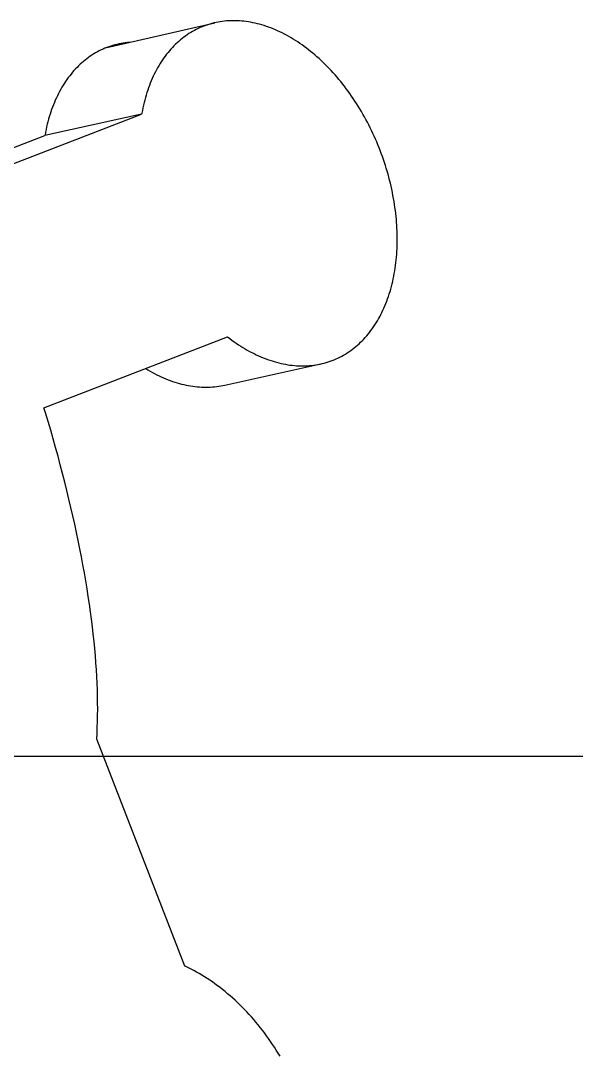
# Model space of a CAD drawing. Extents: x 10753 to 18704, y -5361 to 1140.
# Drawn here: x 11635.594 to 11636.32, y -3620.199 to -3618.846 of the extents above; entities that cross this region are included whole.
import ezdxf

# ---------------------------------------------------------------- set-up
doc = ezdxf.new("R2010")
doc.units = 0
doc.header["$LTSCALE"] = 30
doc.header["$MEASUREMENT"] = 0
doc.layers.add('bath', color=23, linetype='CONTINUOUS')

msp = doc.modelspace()

# ---------------------------------------------------------------- linework, layer by layer
at = {"layer": 'bath'}
for p, q in [((11635.70688, -3618.88072), (11635.8478, -3618.84846)), ((11635.82136, -3618.85839), (11635.81895, -3618.85972)), ((11635.82379, -3618.85712), (11635.82136, -3618.85839)), ((11635.82625, -3618.85591), (11635.82379, -3618.85712)), ((11635.82875, -3618.85478), (11635.82625, -3618.85591)), ((11635.83127, -3618.8537), (11635.82875, -3618.85478)), ((11635.83381, -3618.8527), (11635.83127, -3618.8537)), ((11635.83638, -3618.85176), (11635.83381, -3618.8527)), ((11635.83898, -3618.85088), (11635.83638, -3618.85176)), ((11635.8416, -3618.85008), (11635.83898, -3618.85088)), ((11635.84424, -3618.84934), (11635.8416, -3618.85008)), ((11635.8469, -3618.84867), (11635.84424, -3618.84934)), ((11635.84959, -3618.84807), (11635.8469, -3618.84867)), ((11635.8523, -3618.84753), (11635.84959, -3618.84807)), ((11635.85503, -3618.84706), (11635.8523, -3618.84753)), ((11635.85777, -3618.84667), (11635.85503, -3618.84706)), ((11635.86054, -3618.84634), (11635.85777, -3618.84667)), ((11635.86332, -3618.84607), (11635.86054, -3618.84634)), ((11635.86612, -3618.84588), (11635.86332, -3618.84607)), ((11635.86893, -3618.84576), (11635.86612, -3618.84588)), ((11635.87176, -3618.8457), (11635.86893, -3618.84576)), ((11635.8746, -3618.84571), (11635.87176, -3618.8457)), ((11635.87746, -3618.84579), (11635.8746, -3618.84571)), ((11635.88033, -3618.84594), (11635.87746, -3618.84579)), ((11635.88321, -3618.84616), (11635.88033, -3618.84594)), ((11635.8861, -3618.84645), (11635.88321, -3618.84616)), ((11635.889, -3618.84681), (11635.8861, -3618.84645)), ((11635.8919, -3618.84723), (11635.889, -3618.84681)), ((11635.89482, -3618.84772), (11635.8919, -3618.84723)), ((11635.89774, -3618.84828), (11635.89482, -3618.84772)), ((11635.90067, -3618.84891), (11635.89774, -3618.84828)), ((11635.90361, -3618.84961), (11635.90067, -3618.84891)), ((11635.90654, -3618.85037), (11635.90361, -3618.84961)), ((11635.90949, -3618.8512), (11635.90654, -3618.85037)), ((11635.91243, -3618.8521), (11635.90949, -3618.8512)), ((11635.91538, -3618.85306), (11635.91243, -3618.8521)), ((11635.91832, -3618.85409), (11635.91538, -3618.85306)), ((11635.92127, -3618.85519), (11635.91832, -3618.85409)), ((11635.92421, -3618.85635), (11635.92127, -3618.85519)), ((11635.92716, -3618.85758), (11635.92421, -3618.85635)), ((11635.9301, -3618.85887), (11635.92716, -3618.85758)), ((11635.93303, -3618.86023), (11635.9301, -3618.85887)), ((11635.80299, -3618.87084), (11635.80084, -3618.87267)), ((11635.80517, -3618.86906), (11635.80299, -3618.87084)), ((11635.80738, -3618.86735), (11635.80517, -3618.86906)), ((11635.80963, -3618.8657), (11635.80738, -3618.86735)), ((11635.81191, -3618.86411), (11635.80963, -3618.8657)), ((11635.81423, -3618.86258), (11635.81191, -3618.86411)), ((11635.81657, -3618.86112), (11635.81423, -3618.86258)), ((11635.81895, -3618.85972), (11635.81657, -3618.86112)), ((11635.93597, -3618.86165), (11635.93303, -3618.86023)), ((11635.93889, -3618.86314), (11635.93597, -3618.86165)), ((11635.94181, -3618.86469), (11635.93889, -3618.86314)), ((11635.94472, -3618.8663), (11635.94181, -3618.86469)), ((11635.94763, -3618.86798), (11635.94472, -3618.8663)), ((11635.95052, -3618.86971), (11635.94763, -3618.86798)), ((11635.95341, -3618.87151), (11635.95052, -3618.86971)), ((11635.95628, -3618.87337), (11635.95341, -3618.87151)), ((11635.697, -3618.88513), (11635.69457, -3618.88641)), ((11635.69946, -3618.88392), (11635.697, -3618.88513)), ((11635.70195, -3618.88277), (11635.69946, -3618.88392)), ((11635.70446, -3618.88169), (11635.70195, -3618.88277)), ((11635.70701, -3618.88067), (11635.70446, -3618.88169)), ((11635.70957, -3618.87972), (11635.70701, -3618.88067)), ((11635.71216, -3618.87884), (11635.70957, -3618.87972)), ((11635.71478, -3618.87803), (11635.71216, -3618.87884)), ((11635.71742, -3618.87728), (11635.71478, -3618.87803)), ((11635.72008, -3618.8766), (11635.71742, -3618.87728)), ((11635.72277, -3618.87599), (11635.72008, -3618.8766)), ((11635.72547, -3618.87544), (11635.72277, -3618.87599)), ((11635.72819, -3618.87497), (11635.72547, -3618.87544)), ((11635.73094, -3618.87456), (11635.72819, -3618.87497)), ((11635.7337, -3618.87422), (11635.73094, -3618.87456)), ((11635.73648, -3618.87395), (11635.7337, -3618.87422)), ((11635.78873, -3618.88494), (11635.78685, -3618.88719)), ((11635.79066, -3618.88275), (11635.78873, -3618.88494)), ((11635.79262, -3618.88062), (11635.79066, -3618.88275)), ((11635.79462, -3618.87854), (11635.79262, -3618.88062)), ((11635.79666, -3618.87653), (11635.79462, -3618.87854)), ((11635.79873, -3618.87457), (11635.79666, -3618.87653)), ((11635.80084, -3618.87267), (11635.79873, -3618.87457)), ((11635.95915, -3618.87529), (11635.95628, -3618.87337)), ((11635.96199, -3618.87727), (11635.95915, -3618.87529)), ((11635.96483, -3618.87931), (11635.96199, -3618.87727)), ((11635.96765, -3618.8814), (11635.96483, -3618.87931)), ((11635.97046, -3618.88356), (11635.96765, -3618.8814)), ((11635.97325, -3618.88577), (11635.97046, -3618.88356)), ((11635.97602, -3618.88804), (11635.97325, -3618.88577)), ((11635.67624, -3618.89893), (11635.67409, -3618.90078)), ((11635.67841, -3618.89715), (11635.67624, -3618.89893)), ((11635.68062, -3618.89543), (11635.67841, -3618.89715)), ((11635.68287, -3618.89376), (11635.68062, -3618.89543)), ((11635.68514, -3618.89217), (11635.68287, -3618.89376)), ((11635.68745, -3618.89063), (11635.68514, -3618.89217)), ((11635.68979, -3618.88916), (11635.68745, -3618.89063)), ((11635.69217, -3618.88775), (11635.68979, -3618.88916)), ((11635.69457, -3618.88641), (11635.69217, -3618.88775)), ((11635.77804, -3618.89925), (11635.7764, -3618.90182)), ((11635.77972, -3618.89673), (11635.77804, -3618.89925)), ((11635.78144, -3618.89426), (11635.77972, -3618.89673)), ((11635.7832, -3618.89185), (11635.78144, -3618.89426)), ((11635.785, -3618.88949), (11635.7832, -3618.89185)), ((11635.78685, -3618.88719), (11635.785, -3618.88949)), ((11635.97878, -3618.89036), (11635.97602, -3618.88804)), ((11635.98151, -3618.89274), (11635.97878, -3618.89036)), ((11635.98423, -3618.89517), (11635.98151, -3618.89274)), ((11635.98693, -3618.89766), (11635.98423, -3618.89517)), ((11635.98961, -3618.9002), (11635.98693, -3618.89766)), ((11635.66202, -3618.91309), (11635.66014, -3618.91535)), ((11635.66394, -3618.91089), (11635.66202, -3618.91309)), ((11635.66589, -3618.90875), (11635.66394, -3618.91089)), ((11635.66789, -3618.90667), (11635.66589, -3618.90875)), ((11635.66992, -3618.90465), (11635.66789, -3618.90667)), ((11635.67199, -3618.90268), (11635.66992, -3618.90465)), ((11635.67409, -3618.90078), (11635.67199, -3618.90268)), ((11635.77029, -3618.91262), (11635.76887, -3618.91544)), ((11635.77175, -3618.90984), (11635.77029, -3618.91262)), ((11635.77326, -3618.90712), (11635.77175, -3618.90984)), ((11635.77481, -3618.90445), (11635.77326, -3618.90712)), ((11635.7764, -3618.90182), (11635.77481, -3618.90445)), ((11635.99226, -3618.90279), (11635.98961, -3618.9002)), ((11635.99489, -3618.90543), (11635.99226, -3618.90279)), ((11635.9975, -3618.90812), (11635.99489, -3618.90543)), ((11636.00008, -3618.91087), (11635.9975, -3618.90812)), ((11636.00264, -3618.91366), (11636.00008, -3618.91087)), ((11635.65303, -3618.92492), (11635.65136, -3618.92745)), ((11635.65475, -3618.92244), (11635.65303, -3618.92492)), ((11635.6565, -3618.92002), (11635.65475, -3618.92244)), ((11635.6583, -3618.91766), (11635.6565, -3618.92002)), ((11635.66014, -3618.91535), (11635.6583, -3618.91766)), ((11635.76489, -3618.92419), (11635.76366, -3618.92719)), ((11635.76617, -3618.92123), (11635.76489, -3618.92419)), ((11635.7675, -3618.91831), (11635.76617, -3618.92123)), ((11635.76887, -3618.91544), (11635.7675, -3618.91831)), ((11636.00517, -3618.9165), (11636.00264, -3618.91366)), ((11636.00768, -3618.91938), (11636.00517, -3618.9165)), ((11636.01016, -3618.92232), (11636.00768, -3618.91938)), ((11636.01261, -3618.9253), (11636.01016, -3618.92232)), ((11636.01503, -3618.92832), (11636.01261, -3618.9253)), ((11635.64509, -3618.93807), (11635.64364, -3618.94085)), ((11635.64659, -3618.93534), (11635.64509, -3618.93807)), ((11635.64814, -3618.93266), (11635.64659, -3618.93534)), ((11635.64973, -3618.93002), (11635.64814, -3618.93266)), ((11635.65136, -3618.92745), (11635.64973, -3618.93002)), ((11635.7592, -3618.93965), (11635.7582, -3618.94287)), ((11635.76024, -3618.93647), (11635.7592, -3618.93965)), ((11635.76133, -3618.93334), (11635.76024, -3618.93647)), ((11635.76247, -3618.93024), (11635.76133, -3618.93334)), ((11635.76366, -3618.92719), (11635.76247, -3618.93024)), ((11636.01742, -3618.93139), (11636.01503, -3618.92832)), ((11636.01978, -3618.93449), (11636.01742, -3618.93139)), ((11636.02211, -3618.93764), (11636.01978, -3618.93449)), ((11636.02441, -3618.94084), (11636.02211, -3618.93764)), ((11635.63827, -3618.95244), (11635.63704, -3618.95546)), ((11635.63954, -3618.94948), (11635.63827, -3618.95244)), ((11635.64086, -3618.94655), (11635.63954, -3618.94948)), ((11635.64223, -3618.94368), (11635.64086, -3618.94655)), ((11635.64364, -3618.94085), (11635.64223, -3618.94368)), ((11635.75551, -3618.95275), (11635.75471, -3618.95611)), ((11635.75636, -3618.94941), (11635.75551, -3618.95275)), ((11635.75725, -3618.94612), (11635.75636, -3618.94941)), ((11635.7582, -3618.94287), (11635.75725, -3618.94612)), ((11636.02667, -3618.94407), (11636.02441, -3618.94084)), ((11636.02891, -3618.94734), (11636.02667, -3618.94407)), ((11636.03111, -3618.95064), (11636.02891, -3618.94734)), ((11636.03327, -3618.95399), (11636.03111, -3618.95064)), ((11635.63364, -3618.96475), (11635.63261, -3618.96794)), ((11635.63473, -3618.96161), (11635.63364, -3618.96475)), ((11635.63586, -3618.95851), (11635.63473, -3618.96161)), ((11635.63704, -3618.95546), (11635.63586, -3618.95851)), ((11635.75261, -3618.96642), (11635.75237, -3618.96774)), ((11635.75326, -3618.96295), (11635.75261, -3618.96642)), ((11635.75396, -3618.95951), (11635.75326, -3618.96295)), ((11635.75471, -3618.95611), (11635.75396, -3618.95951)), ((11636.0354, -3618.95737), (11636.03327, -3618.95399)), ((11636.03749, -3618.96078), (11636.0354, -3618.95737)), ((11636.03955, -3618.96423), (11636.03749, -3618.96078)), ((11636.04157, -3618.96771), (11636.03955, -3618.96423)), ((11635.51232, -3619.06041), (11635.75237, -3618.96774)), ((11635.75237, -3618.96774), (11635.62593, -3618.99558)), ((11635.62979, -3618.97772), (11635.62894, -3618.98105)), ((11635.63068, -3618.97442), (11635.62979, -3618.97772)), ((11635.63162, -3618.97116), (11635.63068, -3618.97442)), ((11635.63261, -3618.96794), (11635.63162, -3618.97116)), ((11636.04355, -3618.97122), (11636.04157, -3618.96771)), ((11636.04549, -3618.97477), (11636.04355, -3618.97122)), ((11636.04739, -3618.97834), (11636.04549, -3618.97477)), ((11636.04926, -3618.98194), (11636.04739, -3618.97834)), ((11635.62672, -3618.99127), (11635.62607, -3618.99475)), ((11635.62741, -3618.98783), (11635.62672, -3618.99127)), ((11635.62815, -3618.98443), (11635.62741, -3618.98783)), ((11635.62894, -3618.98105), (11635.62815, -3618.98443)), ((11636.05108, -3618.98557), (11636.04926, -3618.98194)), ((11636.05287, -3618.98922), (11636.05108, -3618.98557)), ((11636.05461, -3618.9929), (11636.05287, -3618.98922)), ((11636.05631, -3618.9966), (11636.05461, -3618.9929)), ((11635.5039, -3619.04269), (11635.62593, -3618.99558)), ((11635.62607, -3618.99475), (11635.62593, -3618.99558)), ((11636.05797, -3619.00033), (11636.05631, -3618.9966)), ((11636.05958, -3619.00407), (11636.05797, -3619.00033)), ((11636.06116, -3619.00784), (11636.05958, -3619.00407)), ((11636.06269, -3619.01163), (11636.06116, -3619.00784)), ((11636.06417, -3619.01543), (11636.06269, -3619.01163)), ((11636.06561, -3619.01925), (11636.06417, -3619.01543)), ((11636.067, -3619.02309), (11636.06561, -3619.01925)), ((11636.06835, -3619.02694), (11636.067, -3619.02309)), ((11636.06966, -3619.03081), (11636.06835, -3619.02694)), ((11636.07091, -3619.03469), (11636.06966, -3619.03081)), ((11636.07212, -3619.03857), (11636.07091, -3619.03469)), ((11636.07329, -3619.04247), (11636.07212, -3619.03857)), ((11636.0744, -3619.04638), (11636.07329, -3619.04247)), ((11636.07547, -3619.0503), (11636.0744, -3619.04638)), ((11636.07649, -3619.05422), (11636.07547, -3619.0503)), ((11636.07746, -3619.05814), (11636.07649, -3619.05422)), ((11636.07839, -3619.06208), (11636.07746, -3619.05814)), ((11636.07926, -3619.06601), (11636.07839, -3619.06208)), ((11636.08009, -3619.06994), (11636.07926, -3619.06601)), ((11636.08086, -3619.07388), (11636.08009, -3619.06994)), ((11636.08159, -3619.07781), (11636.08086, -3619.07388)), ((11636.08226, -3619.08175), (11636.08159, -3619.07781)), ((11636.08289, -3619.08568), (11636.08226, -3619.08175)), ((11636.08346, -3619.0896), (11636.08289, -3619.08568)), ((11636.08399, -3619.09352), (11636.08346, -3619.0896)), ((11636.08446, -3619.09743), (11636.08399, -3619.09352)), ((11636.08488, -3619.10134), (11636.08446, -3619.09743)), ((11636.08526, -3619.10523), (11636.08488, -3619.10134)), ((11636.08558, -3619.10912), (11636.08526, -3619.10523)), ((11636.08585, -3619.11299), (11636.08558, -3619.10912)), ((11636.08606, -3619.11685), (11636.08585, -3619.11299)), ((11636.08623, -3619.1207), (11636.08606, -3619.11685)), ((11636.08635, -3619.12453), (11636.08623, -3619.1207)), ((11636.08641, -3619.12835), (11636.08635, -3619.12453)), ((11636.08643, -3619.13214), (11636.08641, -3619.12835)), ((11636.08616, -3619.14342), (11636.0863, -3619.13968)), ((11636.0863, -3619.13968), (11636.08639, -3619.13592)), ((11636.08639, -3619.13592), (11636.08643, -3619.13214)), ((11636.08508, -3619.15815), (11636.08542, -3619.1545)), ((11636.08542, -3619.1545), (11636.08572, -3619.15083)), ((11636.08572, -3619.15083), (11636.08596, -3619.14714)), ((11636.08596, -3619.14714), (11636.08616, -3619.14342)), ((11636.08318, -3619.17245), (11636.08373, -3619.16891)), ((11636.08373, -3619.16891), (11636.08423, -3619.16535)), ((11636.08423, -3619.16535), (11636.08468, -3619.16176)), ((11636.08468, -3619.16176), (11636.08508, -3619.15815)), ((11636.08048, -3619.18625), (11636.08123, -3619.18285)), ((11636.08123, -3619.18285), (11636.08193, -3619.17942)), ((11636.08193, -3619.17942), (11636.08258, -3619.17595)), ((11636.08258, -3619.17595), (11636.08318, -3619.17245)), ((11636.07699, -3619.1995), (11636.07794, -3619.19624)), ((11636.07794, -3619.19624), (11636.07884, -3619.19295)), ((11636.07884, -3619.19295), (11636.07968, -3619.18962)), ((11636.07968, -3619.18962), (11636.08048, -3619.18625)), ((11636.07272, -3619.21212), (11636.07386, -3619.20903)), ((11636.07386, -3619.20903), (11636.07495, -3619.20589)), ((11636.07495, -3619.20589), (11636.076, -3619.20272)), ((11636.076, -3619.20272), (11636.07699, -3619.1995)), ((11636.06632, -3619.22692), (11636.06769, -3619.22406)), ((11636.06769, -3619.22406), (11636.06902, -3619.22114)), ((11636.06902, -3619.22114), (11636.0703, -3619.21818)), ((11636.0703, -3619.21818), (11636.07153, -3619.21517)), ((11636.07153, -3619.21517), (11636.07272, -3619.21212)), ((11636.05879, -3619.24054), (11636.06039, -3619.23792)), ((11636.06039, -3619.23792), (11636.06194, -3619.23525)), ((11636.06194, -3619.23525), (11636.06344, -3619.23252)), ((11636.06344, -3619.23252), (11636.0649, -3619.22975)), ((11636.0649, -3619.22975), (11636.06632, -3619.22692)), ((11636.05019, -3619.25287), (11636.05199, -3619.25052)), ((11636.05199, -3619.25052), (11636.05375, -3619.2481)), ((11636.05375, -3619.2481), (11636.05548, -3619.24564)), ((11636.05548, -3619.24564), (11636.05716, -3619.24312)), ((11636.05716, -3619.24312), (11636.05879, -3619.24054)), ((11635.62468, -3619.35148), (11635.86473, -3619.25881)), ((11635.86473, -3619.25881), (11635.86754, -3619.26096)), ((11635.86754, -3619.26096), (11635.87036, -3619.26306)), ((11635.87036, -3619.26306), (11635.8732, -3619.2651)), ((11636.03854, -3619.26584), (11636.04057, -3619.26382)), ((11636.04057, -3619.26382), (11636.04257, -3619.26175)), ((11636.04257, -3619.26175), (11636.04454, -3619.25961)), ((11636.04454, -3619.25961), (11636.04646, -3619.25742)), ((11636.04646, -3619.25742), (11636.04834, -3619.25518)), ((11636.04834, -3619.25518), (11636.05019, -3619.25287)), ((11635.8732, -3619.2651), (11635.87605, -3619.26708)), ((11635.87605, -3619.26708), (11635.87891, -3619.26899)), ((11635.87891, -3619.26899), (11635.88178, -3619.27085)), ((11635.88178, -3619.27085), (11635.88467, -3619.27265)), ((11635.88467, -3619.27265), (11635.88756, -3619.27439)), ((11635.88756, -3619.27439), (11635.89047, -3619.27606)), ((11635.89047, -3619.27606), (11635.89338, -3619.27768)), ((11635.89338, -3619.27768), (11635.8963, -3619.27922)), ((11636.02096, -3619.27978), (11636.02328, -3619.27826)), ((11636.02328, -3619.27826), (11636.02556, -3619.27667)), ((11636.02556, -3619.27667), (11636.02781, -3619.27502)), ((11636.02781, -3619.27502), (11636.03002, -3619.2733)), ((11636.03002, -3619.2733), (11636.03221, -3619.27153)), ((11636.03221, -3619.27153), (11636.03435, -3619.26969)), ((11636.03435, -3619.26969), (11636.03646, -3619.26779)), ((11636.03646, -3619.26779), (11636.03854, -3619.26584)), ((11635.8963, -3619.27922), (11635.89923, -3619.28071)), ((11635.89923, -3619.28071), (11635.90216, -3619.28213)), ((11635.90216, -3619.28213), (11635.90509, -3619.28349)), ((11635.90509, -3619.28349), (11635.90803, -3619.28478)), ((11635.90803, -3619.28478), (11635.91098, -3619.28601)), ((11635.91098, -3619.28601), (11635.91392, -3619.28717)), ((11635.91392, -3619.28717), (11635.91687, -3619.28827)), ((11635.91687, -3619.28827), (11635.91982, -3619.2893)), ((11635.91982, -3619.2893), (11635.92276, -3619.29027)), ((11635.92276, -3619.29027), (11635.92571, -3619.29116)), ((11635.92571, -3619.29116), (11635.92865, -3619.292)), ((11635.92865, -3619.292), (11635.93159, -3619.29276)), ((11635.9936, -3619.29229), (11635.99621, -3619.29148)), ((11635.99621, -3619.29148), (11635.99881, -3619.29061)), ((11635.99881, -3619.29061), (11636.00138, -3619.28967)), ((11636.00138, -3619.28967), (11636.00393, -3619.28866)), ((11636.00393, -3619.28866), (11636.00645, -3619.28759)), ((11636.00645, -3619.28759), (11636.00894, -3619.28645)), ((11636.00894, -3619.28645), (11636.0114, -3619.28525)), ((11636.0114, -3619.28525), (11636.01384, -3619.28398)), ((11636.01384, -3619.28398), (11636.01624, -3619.28264)), ((11636.01624, -3619.28264), (11636.01862, -3619.28124)), ((11636.01862, -3619.28124), (11636.02096, -3619.27978)), ((11635.75765, -3619.30014), (11635.76055, -3619.30189)), ((11635.76055, -3619.30189), (11635.76345, -3619.30358)), ((11635.76345, -3619.30358), (11635.76636, -3619.3052)), ((11635.76636, -3619.3052), (11635.76928, -3619.30677)), ((11635.86094, -3619.32174), (11635.98651, -3619.2941)), ((11635.93159, -3619.29276), (11635.93452, -3619.29345)), ((11635.93452, -3619.29345), (11635.93745, -3619.29408)), ((11635.93745, -3619.29408), (11635.94037, -3619.29464)), ((11635.94037, -3619.29464), (11635.94329, -3619.29514)), ((11635.94329, -3619.29514), (11635.9462, -3619.29556)), ((11635.9462, -3619.29556), (11635.9491, -3619.29592)), ((11635.9491, -3619.29592), (11635.95199, -3619.2962)), ((11635.95199, -3619.2962), (11635.95487, -3619.29642)), ((11635.95487, -3619.29642), (11635.95773, -3619.29657)), ((11635.95773, -3619.29657), (11635.96059, -3619.29665)), ((11635.96059, -3619.29665), (11635.96343, -3619.29667)), ((11635.96343, -3619.29667), (11635.96626, -3619.29661)), ((11635.96626, -3619.29661), (11635.96908, -3619.29648)), ((11635.96908, -3619.29648), (11635.97187, -3619.29629)), ((11635.97187, -3619.29629), (11635.97466, -3619.29603)), ((11635.97466, -3619.29603), (11635.97742, -3619.2957)), ((11635.97742, -3619.2957), (11635.98017, -3619.2953)), ((11635.98017, -3619.2953), (11635.98289, -3619.29483)), ((11635.98289, -3619.29483), (11635.9856, -3619.2943)), ((11635.9856, -3619.2943), (11635.98829, -3619.2937)), ((11635.98829, -3619.2937), (11635.99095, -3619.29302)), ((11635.99095, -3619.29302), (11635.9936, -3619.29229)), ((11635.76928, -3619.30677), (11635.7722, -3619.30826)), ((11635.7722, -3619.30826), (11635.77514, -3619.3097)), ((11635.77514, -3619.3097), (11635.77807, -3619.31107)), ((11635.77807, -3619.31107), (11635.78101, -3619.31238)), ((11635.78101, -3619.31238), (11635.78395, -3619.31362)), ((11635.78395, -3619.31362), (11635.7869, -3619.31479)), ((11635.7869, -3619.31479), (11635.78984, -3619.3159)), ((11635.78984, -3619.3159), (11635.79279, -3619.31695)), ((11635.79279, -3619.31695), (11635.79574, -3619.31792)), ((11635.79574, -3619.31792), (11635.79868, -3619.31883)), ((11635.79868, -3619.31883), (11635.80162, -3619.31968)), ((11635.80162, -3619.31968), (11635.80456, -3619.32045)), ((11635.80456, -3619.32045), (11635.8075, -3619.32116)), ((11635.8075, -3619.32116), (11635.81043, -3619.32181)), ((11635.81043, -3619.32181), (11635.81335, -3619.32238)), ((11635.81335, -3619.32238), (11635.81627, -3619.32288)), ((11635.81627, -3619.32288), (11635.81918, -3619.32332)), ((11635.81918, -3619.32332), (11635.82208, -3619.32369)), ((11635.82208, -3619.32369), (11635.82497, -3619.32399)), ((11635.82497, -3619.32399), (11635.82786, -3619.32422)), ((11635.82786, -3619.32422), (11635.83073, -3619.32439)), ((11635.83073, -3619.32439), (11635.83358, -3619.32448)), ((11635.83358, -3619.32448), (11635.83643, -3619.32451)), ((11635.83643, -3619.32451), (11635.83926, -3619.32447)), ((11635.83926, -3619.32447), (11635.84208, -3619.32435)), ((11635.84208, -3619.32435), (11635.84488, -3619.32417)), ((11635.84488, -3619.32417), (11635.84766, -3619.32393)), ((11635.84766, -3619.32393), (11635.85043, -3619.32361)), ((11635.85043, -3619.32361), (11635.85318, -3619.32322)), ((11635.85318, -3619.32322), (11635.85591, -3619.32277)), ((11635.85591, -3619.32277), (11635.85862, -3619.32225)), ((11635.85862, -3619.32225), (11635.86094, -3619.32174)), ((11635.62668, -3619.35802), (11635.62468, -3619.35148)), ((11635.63011, -3619.36944), (11635.62668, -3619.35802)), ((11635.63346, -3619.38084), (11635.63011, -3619.36944)), ((11635.63674, -3619.3922), (11635.63346, -3619.38084)), ((11635.63993, -3619.40354), (11635.63674, -3619.3922)), ((11635.64304, -3619.41483), (11635.63993, -3619.40354)), ((11635.64607, -3619.42609), (11635.64304, -3619.41483)), ((11635.64901, -3619.4373), (11635.64607, -3619.42609)), ((11635.65187, -3619.44847), (11635.64901, -3619.4373)), ((11635.65464, -3619.45958), (11635.65187, -3619.44847)), ((11635.65733, -3619.47064), (11635.65464, -3619.45958)), ((11635.65993, -3619.48164), (11635.65733, -3619.47064)), ((11635.66244, -3619.49259), (11635.65993, -3619.48164)), ((11635.66486, -3619.50346), (11635.66244, -3619.49259)), ((11635.66719, -3619.51427), (11635.66486, -3619.50346)), ((11635.66944, -3619.52501), (11635.66719, -3619.51427)), ((11635.67159, -3619.53568), (11635.66944, -3619.52501)), ((11635.67365, -3619.54627), (11635.67159, -3619.53568)), ((11635.67561, -3619.55678), (11635.67365, -3619.54627)), ((11635.67749, -3619.5672), (11635.67561, -3619.55678)), ((11635.67927, -3619.57754), (11635.67749, -3619.5672)), ((11635.68096, -3619.58779), (11635.67927, -3619.57754)), ((11635.68255, -3619.59794), (11635.68096, -3619.58779)), ((11635.68405, -3619.608), (11635.68255, -3619.59794)), ((11635.68545, -3619.61796), (11635.68405, -3619.608)), ((11635.68676, -3619.62782), (11635.68545, -3619.61796)), ((11635.68797, -3619.63757), (11635.68676, -3619.62782)), ((11635.68908, -3619.64721), (11635.68797, -3619.63757)), ((11635.6901, -3619.65675), (11635.68908, -3619.64721)), ((11635.69102, -3619.66616), (11635.6901, -3619.65675)), ((11635.69184, -3619.67547), (11635.69102, -3619.66616)), ((11635.69257, -3619.68465), (11635.69184, -3619.67547)), ((11635.69319, -3619.69371), (11635.69257, -3619.68465)), ((11635.69372, -3619.70264), (11635.69319, -3619.69371)), ((11635.69415, -3619.71145), (11635.69372, -3619.70264)), ((11635.69448, -3619.72012), (11635.69415, -3619.71145)), ((11635.69471, -3619.72866), (11635.69448, -3619.72012)), ((11635.69485, -3619.73707), (11635.69471, -3619.72866)), ((11635.69488, -3619.74534), (11635.69485, -3619.73707)), ((11635.69482, -3619.75346), (11635.69488, -3619.74534)), ((11635.6944, -3619.76928), (11635.69466, -3619.76144)), ((11635.69466, -3619.76144), (11635.69482, -3619.75346)), ((11635.69358, -3619.78451), (11635.69404, -3619.77697)), ((11635.69404, -3619.77697), (11635.6944, -3619.76928)), ((11635.80901, -3620.08118), (11635.69358, -3619.78451)), ((11621.1119, -3619.80643), (11646.31683, -3619.80643)), ((11635.80994, -3620.08161), (11635.80901, -3620.08118)), ((11635.81348, -3620.08329), (11635.80994, -3620.08161)), ((11635.81702, -3620.08505), (11635.81348, -3620.08329)), ((11635.82054, -3620.08687), (11635.81702, -3620.08505)), ((11635.82405, -3620.08877), (11635.82054, -3620.08687)), ((11635.82755, -3620.09075), (11635.82405, -3620.08877)), ((11635.83103, -3620.09279), (11635.82755, -3620.09075)), ((11635.8345, -3620.0949), (11635.83103, -3620.09279)), ((11635.83795, -3620.09708), (11635.8345, -3620.0949)), ((11635.84137, -3620.09933), (11635.83795, -3620.09708)), ((11635.84478, -3620.10165), (11635.84137, -3620.09933)), ((11635.84817, -3620.10404), (11635.84478, -3620.10165)), ((11635.85154, -3620.10649), (11635.84817, -3620.10404)), ((11635.85489, -3620.10901), (11635.85154, -3620.10649)), ((11635.85821, -3620.1116), (11635.85489, -3620.10901)), ((11635.86151, -3620.11424), (11635.85821, -3620.1116)), ((11635.86478, -3620.11696), (11635.86151, -3620.11424)), ((11635.86803, -3620.11973), (11635.86478, -3620.11696)), ((11635.87124, -3620.12257), (11635.86803, -3620.11973)), ((11635.87443, -3620.12547), (11635.87124, -3620.12257)), ((11635.87759, -3620.12843), (11635.87443, -3620.12547)), ((11635.88072, -3620.13145), (11635.87759, -3620.12843)), ((11635.88382, -3620.13452), (11635.88072, -3620.13145)), ((11635.88689, -3620.13766), (11635.88382, -3620.13452)), ((11635.88992, -3620.14085), (11635.88689, -3620.13766)), ((11635.89292, -3620.14409), (11635.88992, -3620.14085)), ((11635.89588, -3620.14739), (11635.89292, -3620.14409)), ((11635.89881, -3620.15075), (11635.89588, -3620.14739)), ((11635.9017, -3620.15416), (11635.89881, -3620.15075)), ((11635.90455, -3620.15762), (11635.9017, -3620.15416)), ((11635.90736, -3620.16112), (11635.90455, -3620.15762)), ((11635.91014, -3620.16468), (11635.90736, -3620.16112)), ((11635.91287, -3620.16829), (11635.91014, -3620.16468)), ((11635.91557, -3620.17194), (11635.91287, -3620.16829)), ((11635.91822, -3620.17564), (11635.91557, -3620.17194)), ((11635.92082, -3620.17939), (11635.91822, -3620.17564)), ((11635.92339, -3620.18318), (11635.92082, -3620.17939)), ((11635.92591, -3620.18701), (11635.92339, -3620.18318)), ((11635.92838, -3620.19088), (11635.92591, -3620.18701)), ((11635.93081, -3620.19479), (11635.92838, -3620.19088)), ((11635.93319, -3620.19875), (11635.93081, -3620.19479))]:
    msp.add_line(p, q, dxfattribs=at)

doc.saveas('drawing.dxf')
